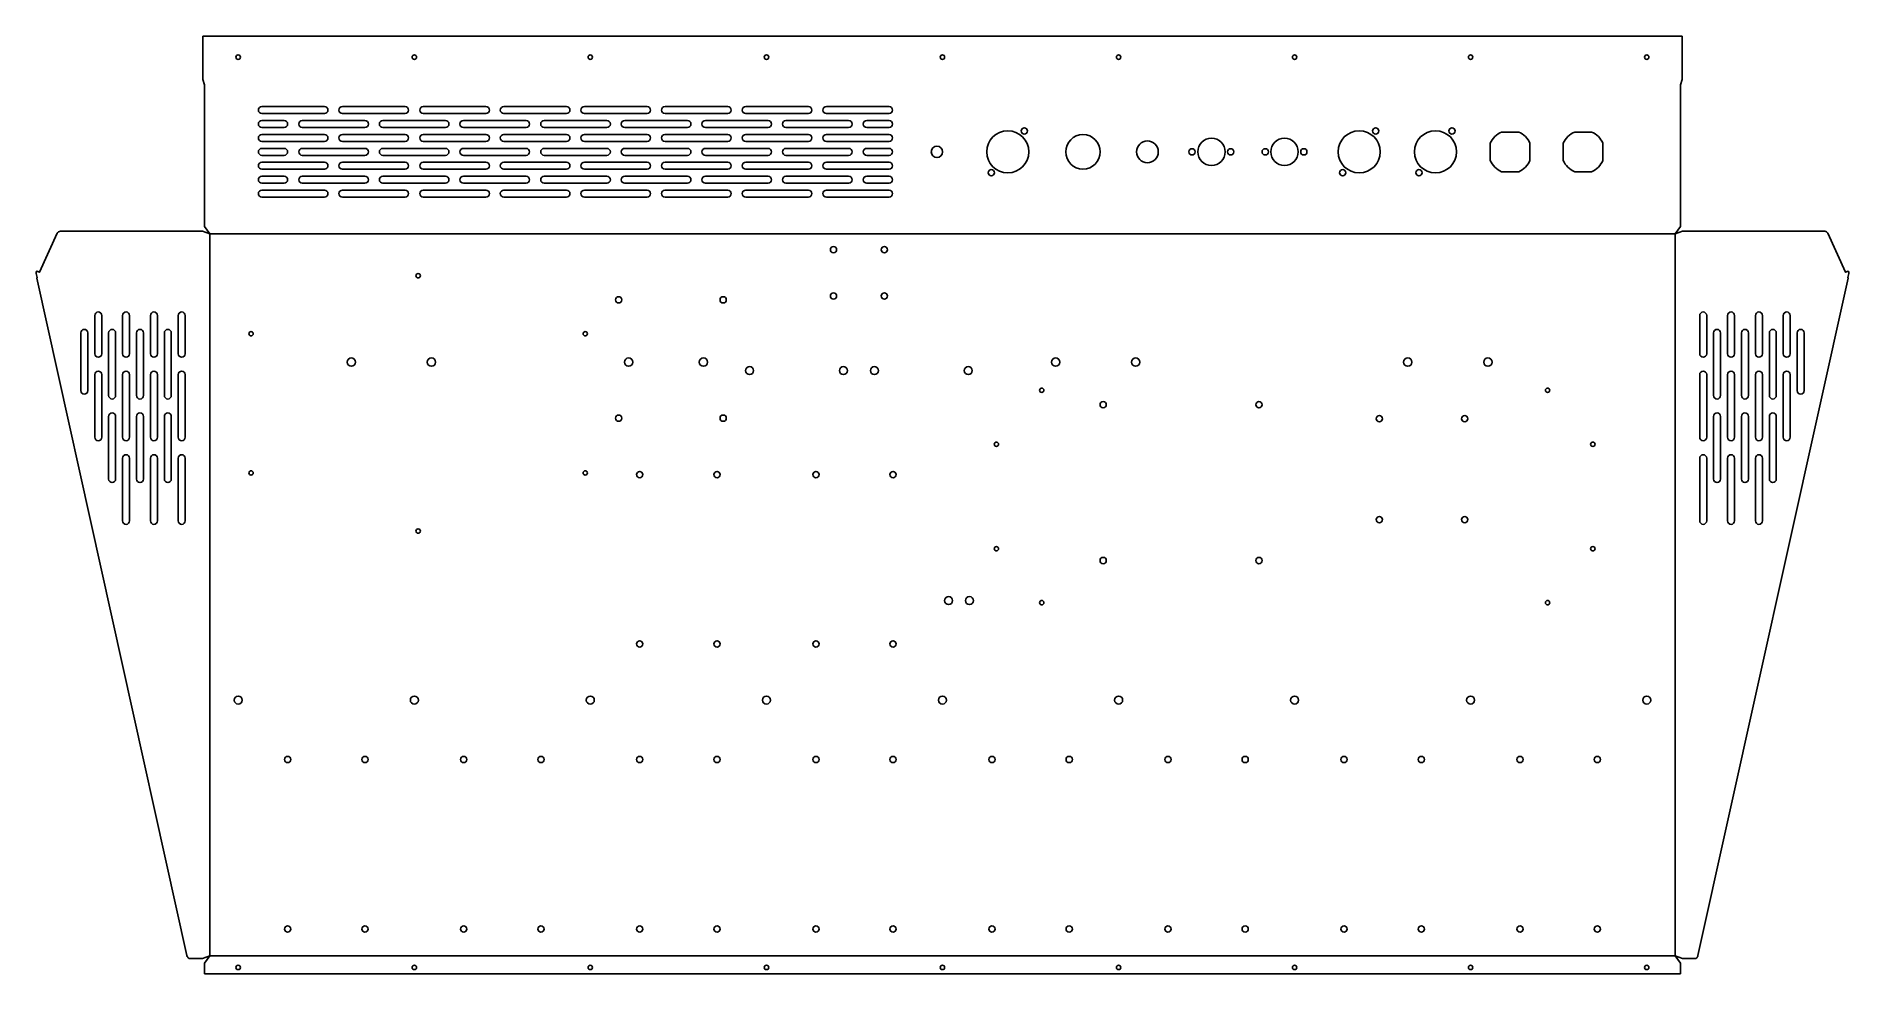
# Model space of a CAD drawing. Header units: millimetres. Extents: x -97 to 945, y 0 to 539.
import ezdxf

# ---------------------------------------------------------------- set-up
doc = ezdxf.new("R2010")
doc.units = ezdxf.units.MM

msp = doc.modelspace()

# ---------------------------------------------------------------- linework, layer by layer
at = {"layer": 'BEND_EXTENT'}
msp.add_lwpolyline([(844.8, 10.3), (3, 10.3), (3, 425.1), (844.8, 425.1)], close=True, dxfattribs=at)
at = {"layer": 'INTERIOR_PROFILES'}
for points in [[(32.9, 498.2), (68.9, 498.2, -1), (68.9, 494.2), (32.9, 494.2, -1)], [(45.7, 486.2), (32.9, 486.2, -1), (32.9, 490.2), (45.7, 490.2, -1)], [(92.1, 490.2, -1), (92.1, 486.2), (56.1, 486.2, -1), (56.1, 490.2)], [(115.2, 494.2), (79.2, 494.2, -1), (79.2, 498.2), (115.2, 498.2, -1)], [(138.4, 486.2), (102.4, 486.2, -1), (102.4, 490.2), (138.4, 490.2, -1)], [(125.6, 494.2, -1), (125.6, 498.2), (161.6, 498.2, -1), (161.6, 494.2)], [(148.7, 490.2), (184.7, 490.2, -1), (184.7, 486.2), (148.7, 486.2, -1)], [(207.9, 498.2, -1), (207.9, 494.2), (171.9, 494.2, -1), (171.9, 498.2)], [(231.1, 486.2), (195.1, 486.2, -1), (195.1, 490.2), (231.1, 490.2, -1)], [(254.2, 498.2, -1), (254.2, 494.2), (218.2, 494.2, -1), (218.2, 498.2)], [(277.4, 486.2), (241.4, 486.2, -1), (241.4, 490.2), (277.4, 490.2, -1)], [(264.5, 494.2, -1), (264.5, 498.2), (300.5, 498.2, -1), (300.5, 494.2)], [(323.7, 486.2), (287.7, 486.2, -1), (287.7, 490.2), (323.7, 490.2, -1)], [(346.9, 494.2), (310.9, 494.2, -1), (310.9, 498.2), (346.9, 498.2, -1)], [(370, 486.2), (334, 486.2, -1), (334, 490.2), (370, 490.2, -1)], [(393.2, 498.2, -1), (393.2, 494.2), (357.2, 494.2, -1), (357.2, 498.2)], [(380.4, 486.2, -1), (380.4, 490.2), (393.2, 490.2, -1), (393.2, 486.2)], [(68.9, 482.2, -1), (68.9, 478.2), (32.9, 478.2, -1), (32.9, 482.2)], [(79.2, 482.2), (115.2, 482.2, -1), (115.2, 478.2), (79.2, 478.2, -1)], [(125.6, 482.2), (161.6, 482.2, -1), (161.6, 478.2), (125.6, 478.2, -1)], [(207.9, 482.2, -1), (207.9, 478.2), (171.9, 478.2, -1), (171.9, 482.2)], [(218.2, 478.2, -1), (218.2, 482.2), (254.2, 482.2, -1), (254.2, 478.2)], [(300.5, 478.2), (264.5, 478.2, -1), (264.5, 482.2), (300.5, 482.2, -1)], [(346.9, 482.2, -1), (346.9, 478.2), (310.9, 478.2, -1), (310.9, 482.2)], [(393.2, 482.2, -1), (393.2, 478.2), (357.2, 478.2, -1), (357.2, 482.2)], [(761.4, 467.3, -0.192859), (754.9, 460.8), (745.1, 460.8, -0.192859), (738.6, 467.3), (738.6, 477.1, -0.192859), (745.1, 483.6), (754.9, 483.6, -0.192859), (761.4, 477.1)], [(780.5, 477.1, -0.192859), (787.1, 483.6), (796.8, 483.6, -0.192859), (803.3, 477.1), (803.3, 467.3, -0.192859), (796.8, 460.8), (787.1, 460.8, -0.192859), (780.5, 467.3)], [(45.7, 470.2), (32.9, 470.2, -1), (32.9, 474.2), (45.7, 474.2, -1)], [(56.1, 470.2, -1), (56.1, 474.2), (92.1, 474.2, -1), (92.1, 470.2)], [(102.4, 470.2, -1), (102.4, 474.2), (138.4, 474.2, -1), (138.4, 470.2)], [(148.7, 474.2), (184.7, 474.2, -1), (184.7, 470.2), (148.7, 470.2, -1)], [(195.1, 474.2), (231.1, 474.2, -1), (231.1, 470.2), (195.1, 470.2, -1)], [(241.4, 474.2), (277.4, 474.2, -1), (277.4, 470.2), (241.4, 470.2, -1)], [(287.7, 474.2), (323.7, 474.2, -1), (323.7, 470.2), (287.7, 470.2, -1)], [(370, 474.2, -1), (370, 470.2), (334, 470.2, -1), (334, 474.2)], [(380.4, 474.2), (393.2, 474.2, -1), (393.2, 470.2), (380.4, 470.2, -1)], [(32.9, 466.2), (68.9, 466.2, -1), (68.9, 462.2), (32.9, 462.2, -1)], [(32.9, 458.2), (45.7, 458.2, -1), (45.7, 454.2), (32.9, 454.2, -1)], [(92.1, 454.2), (56.1, 454.2, -1), (56.1, 458.2), (92.1, 458.2, -1)], [(115.2, 466.2, -1), (115.2, 462.2), (79.2, 462.2, -1), (79.2, 466.2)], [(138.4, 454.2), (102.4, 454.2, -1), (102.4, 458.2), (138.4, 458.2, -1)], [(125.6, 466.2), (161.6, 466.2, -1), (161.6, 462.2), (125.6, 462.2, -1)], [(148.7, 454.2, -1), (148.7, 458.2), (184.7, 458.2, -1), (184.7, 454.2)], [(207.9, 462.2), (171.9, 462.2, -1), (171.9, 466.2), (207.9, 466.2, -1)], [(195.1, 454.2, -1), (195.1, 458.2), (231.1, 458.2, -1), (231.1, 454.2)], [(218.2, 462.2, -1), (218.2, 466.2), (254.2, 466.2, -1), (254.2, 462.2)], [(277.4, 458.2, -1), (277.4, 454.2), (241.4, 454.2, -1), (241.4, 458.2)], [(264.5, 462.2, -1), (264.5, 466.2), (300.5, 466.2, -1), (300.5, 462.2)], [(323.7, 454.2), (287.7, 454.2, -1), (287.7, 458.2), (323.7, 458.2, -1)], [(310.9, 466.2), (346.9, 466.2, -1), (346.9, 462.2), (310.9, 462.2, -1)], [(370, 458.2, -1), (370, 454.2), (334, 454.2, -1), (334, 458.2)], [(393.2, 462.2), (357.2, 462.2, -1), (357.2, 466.2), (393.2, 466.2, -1)], [(393.2, 458.2, -1), (393.2, 454.2), (380.4, 454.2, -1), (380.4, 458.2)], [(32.9, 446.2, -1), (32.9, 450.2), (68.9, 450.2, -1), (68.9, 446.2)], [(79.2, 446.2, -1), (79.2, 450.2), (115.2, 450.2, -1), (115.2, 446.2)], [(161.6, 446.2), (125.6, 446.2, -1), (125.6, 450.2), (161.6, 450.2, -1)], [(207.9, 450.2, -1), (207.9, 446.2), (171.9, 446.2, -1), (171.9, 450.2)], [(218.2, 450.2), (254.2, 450.2, -1), (254.2, 446.2), (218.2, 446.2, -1)], [(300.5, 446.2), (264.5, 446.2, -1), (264.5, 450.2), (300.5, 450.2, -1)], [(346.9, 450.2, -1), (346.9, 446.2), (310.9, 446.2, -1), (310.9, 450.2)], [(357.2, 446.2, -1), (357.2, 450.2), (393.2, 450.2, -1), (393.2, 446.2)], [(-59.1, 356.2, -1), (-63.1, 356.2), (-63.1, 378.2, -1), (-59.1, 378.2)], [(-43.1, 378.2), (-43.1, 356.2, -1), (-47.1, 356.2), (-47.1, 378.2, -1)], [(-31.1, 356.2), (-31.1, 378.2, -1), (-27.1, 378.2), (-27.1, 356.2, -1)], [(-15.1, 356.2), (-15.1, 378.2, -1), (-11.1, 378.2), (-11.1, 356.2, -1)], [(858.9, 356.2), (858.9, 378.2, -1), (862.9, 378.2), (862.9, 356.2, -1)], [(874.9, 356.2), (874.9, 378.2, -1), (878.9, 378.2), (878.9, 356.2, -1)], [(894.9, 378.2), (894.9, 356.2, -1), (890.9, 356.2), (890.9, 378.2, -1)], [(906.9, 378.2, -1), (910.9, 378.2), (910.9, 356.2, -1), (906.9, 356.2)], [(-71.1, 368.2, -1), (-67.1, 368.2), (-67.1, 335, -1), (-71.1, 335)], [(-51.1, 368.2), (-51.1, 332.2, -1), (-55.1, 332.2), (-55.1, 368.2, -1)], [(-35.1, 368.2), (-35.1, 332.2, -1), (-39.1, 332.2), (-39.1, 368.2, -1)], [(-19.1, 368.2), (-19.1, 332.2, -1), (-23.1, 332.2), (-23.1, 368.2, -1)], [(866.9, 332.2), (866.9, 368.2, -1), (870.9, 368.2), (870.9, 332.2, -1)], [(882.9, 332.2), (882.9, 368.2, -1), (886.9, 368.2), (886.9, 332.2, -1)], [(898.9, 332.2), (898.9, 368.2, -1), (902.9, 368.2), (902.9, 332.2, -1)], [(914.9, 368.2, -1), (918.9, 368.2), (918.9, 335, -1), (914.9, 335)], [(-59.1, 308.2, -1), (-63.1, 308.2), (-63.1, 344.2, -1), (-59.1, 344.2)], [(-43.1, 308.2, -1), (-47.1, 308.2), (-47.1, 344.2, -1), (-43.1, 344.2)], [(-31.1, 344.2, -1), (-27.1, 344.2), (-27.1, 308.2, -1), (-31.1, 308.2)], [(-11.1, 308.2, -1), (-15.1, 308.2), (-15.1, 344.2, -1), (-11.1, 344.2)], [(862.9, 308.2, -1), (858.9, 308.2), (858.9, 344.2, -1), (862.9, 344.2)], [(878.9, 308.2, -1), (874.9, 308.2), (874.9, 344.2, -1), (878.9, 344.2)], [(894.9, 344.2), (894.9, 308.2, -1), (890.9, 308.2), (890.9, 344.2, -1)], [(906.9, 344.2, -1), (910.9, 344.2), (910.9, 308.2, -1), (906.9, 308.2)], [(-55.1, 320.2, -1), (-51.1, 320.2), (-51.1, 284.2, -1), (-55.1, 284.2)], [(-35.1, 284.2, -1), (-39.1, 284.2), (-39.1, 320.2, -1), (-35.1, 320.2)], [(-19.1, 284.2, -1), (-23.1, 284.2), (-23.1, 320.2, -1), (-19.1, 320.2)], [(870.9, 320.2), (870.9, 284.2, -1), (866.9, 284.2), (866.9, 320.2, -1)], [(886.9, 284.2, -1), (882.9, 284.2), (882.9, 320.2, -1), (886.9, 320.2)], [(902.9, 284.2, -1), (898.9, 284.2), (898.9, 320.2, -1), (902.9, 320.2)], [(-43.1, 296.2), (-43.1, 260.2, -1), (-47.1, 260.2), (-47.1, 296.2, -1)], [(-31.1, 296.2, -1), (-27.1, 296.2), (-27.1, 260.2, -1), (-31.1, 260.2)], [(-15.1, 260.2), (-15.1, 296.2, -1), (-11.1, 296.2), (-11.1, 260.2, -1)], [(862.9, 296.2), (862.9, 260.2, -1), (858.9, 260.2), (858.9, 296.2, -1)], [(874.9, 296.2, -1), (878.9, 296.2), (878.9, 260.2, -1), (874.9, 260.2)], [(894.9, 296.2), (894.9, 260.2, -1), (890.9, 260.2), (890.9, 296.2, -1)]]:
    msp.add_lwpolyline(points, format="xyb", close=True, dxfattribs=at)
at = {"layer": 'INTERIOR_PROFILES', "extrusion": (0, 0, -1)}
for centre, radius in [((-19.3, 526.6), 1.25), ((-120.5, 526.6), 1.25), ((-221.6, 526.6), 1.25), ((-322.8, 526.6), 1.25), ((-423.9, 526.6), 1.25), ((-525.1, 526.6), 1.25), ((-626.2, 526.6), 1.25), ((-727.3, 526.6), 1.25), ((-828.5, 526.6), 1.25), ((-461.4, 472.2), 12.1), ((-470.9, 484.2), 1.8), ((-504.6, 472.2), 9.9), ((-578.4, 472.2), 7.85), ((-620.4, 472.2), 7.85), ((-663.3, 472.2), 12.1), ((-672.8, 484.2), 1.8), ((-707.1, 472.2), 12.1), ((-716.6, 484.2), 1.8), ((-420.7, 472.2), 3.25), ((-541.6, 472.2), 6.25), ((-567.3, 472.2), 1.8), ((-589.5, 472.2), 1.8), ((-609.3, 472.2), 1.8), ((-631.5, 472.2), 1.8), ((-451.9, 460.2), 1.8), ((-653.8, 460.2), 1.8), ((-697.6, 460.2), 1.8), ((-361.3, 416), 1.8), ((-390.5, 416), 1.8), ((-122.7, 401), 1.25), ((-237.9, 387.2), 1.8), ((-297.9, 387.2), 1.8), ((-361.3, 389.4), 1.8), ((-390.5, 389.4), 1.8), ((-26.7, 367.7), 1.25), ((-218.7, 367.7), 1.25), ((-84.3, 351.4), 2.4), ((-130.3, 351.4), 2.4), ((-243.6, 351.4), 2.4), ((-286.6, 351.4), 2.4), ((-313.1, 346.5), 2.3), ((-367, 346.5), 2.3), ((-384.8, 346.5), 2.3), ((-438.7, 346.5), 2.3), ((-488.9, 351.4), 2.4), ((-534.9, 351.4), 2.4), ((-691.2, 351.4), 2.4), ((-737.2, 351.4), 2.4), ((-480.9, 335.2), 1.25), ((-771.5, 335.2), 1.25), ((-516.2, 326.9), 1.8), ((-605.7, 326.9), 1.8), ((-237.9, 319.2), 1.8), ((-297.9, 319.2), 1.8), ((-674.9, 318.9), 1.8), ((-723.9, 318.9), 1.8), ((-454.9, 304.2), 1.25), ((-797.5, 304.2), 1.25), ((-26.7, 287.7), 1.25), ((-218.7, 287.7), 1.25), ((-250, 286.8), 1.8), ((-294.4, 286.8), 1.8), ((-351.2, 286.8), 1.8), ((-395.5, 286.8), 1.8), ((-674.9, 260.9), 1.8), ((-723.9, 260.9), 1.8), ((-122.7, 254.3), 1.25), ((-454.9, 244.2), 1.25), ((-797.5, 244.2), 1.25), ((-516.2, 237.4), 1.8), ((-605.7, 237.4), 1.8), ((-427.4, 214.4), 2.3), ((-439.4, 214.4), 2.3), ((-480.9, 213.2), 1.25), ((-771.5, 213.2), 1.25), ((-250, 189.5), 1.8), ((-294.4, 189.5), 1.8), ((-351.2, 189.5), 1.8), ((-395.5, 189.5), 1.8), ((-19.3, 157.2), 2.3), ((-120.5, 157.2), 2.3), ((-221.6, 157.2), 2.3), ((-322.8, 157.2), 2.3), ((-423.9, 157.2), 2.3), ((-525.1, 157.2), 2.3), ((-626.2, 157.2), 2.3), ((-727.3, 157.2), 2.3), ((-828.5, 157.2), 2.3), ((-47.7, 123.1), 1.8), ((-92.1, 123.1), 1.8), ((-148.9, 123.1), 1.8), ((-193.2, 123.1), 1.8), ((-250, 123.1), 1.8), ((-294.4, 123.1), 1.8), ((-351.2, 123.1), 1.8), ((-395.5, 123.1), 1.8), ((-452.3, 123.1), 1.8), ((-496.7, 123.1), 1.8), ((-553.4, 123.1), 1.8), ((-597.8, 123.1), 1.8), ((-654.6, 123.1), 1.8), ((-699, 123.1), 1.8), ((-755.7, 123.1), 1.8), ((-800.1, 123.1), 1.8), ((-47.7, 25.7), 1.8), ((-92.1, 25.7), 1.8), ((-148.9, 25.7), 1.8), ((-193.2, 25.7), 1.8), ((-250, 25.7), 1.8), ((-294.4, 25.7), 1.8), ((-351.2, 25.7), 1.8), ((-395.5, 25.7), 1.8), ((-452.3, 25.7), 1.8), ((-496.7, 25.7), 1.8), ((-553.4, 25.7), 1.8), ((-597.8, 25.7), 1.8), ((-654.6, 25.7), 1.8), ((-699, 25.7), 1.8), ((-755.7, 25.7), 1.8), ((-800.1, 25.7), 1.8), ((-19.3, 3.6), 1.25), ((-120.5, 3.6), 1.25), ((-221.6, 3.6), 1.25), ((-322.8, 3.6), 1.25), ((-423.9, 3.6), 1.25), ((-525.1, 3.6), 1.25), ((-626.2, 3.6), 1.25), ((-727.3, 3.6), 1.25), ((-828.5, 3.6), 1.25)]:
    msp.add_circle(centre, radius, dxfattribs=at)
at = {"layer": 'OUTER_PROFILES'}
msp.add_lwpolyline([(847.8, 0), (847.8, 6.1), (844.8, 10.3), (849, 8.8), (856.8, 8.8, 0.180732), (857.9, 10.5), (944.2, 399.7), (944, 400.1), (944.5, 402.3, 0.162601), (944.4, 403.4), (944.2, 403.7), (942.7, 403), (932.5, 425.4, 0.294108), (930.7, 426.6), (849, 426.6), (844.8, 425.1), (847.8, 429.3), (847.8, 510.7), (848.8, 513.8), (848.8, 514.3), (848.8, 538.6), (846.8, 538.6), (1, 538.6), (-1, 538.6), (-1, 514.3), (-1, 513.8), (0, 510.7), (0, 429.3), (3, 425.1), (-1.2, 426.6), (-82.8, 426.6, 0.294108), (-84.7, 425.4), (-94.8, 403), (-96.4, 403.7), (-96.5, 403.4, 0.162601), (-96.7, 402.3), (-96.2, 400.1), (-96.4, 399.7), (-10.1, 10.5, 0.180732), (-9, 8.8), (-1.2, 8.8), (3, 10.3), (0, 6.1), (0, 0)], format="xyb", close=True, dxfattribs=at)

doc.saveas('drawing.dxf')
